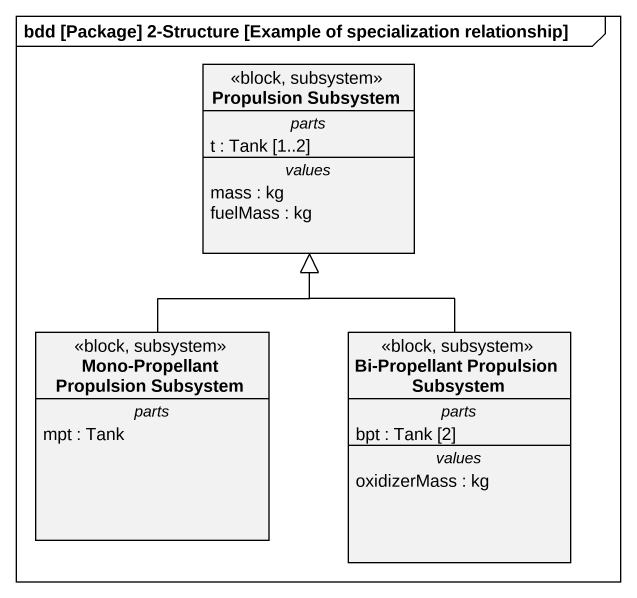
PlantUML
@startuml
mainframe bdd [Package] 2-Structure [Example of specialization relationship]
hide circle
hide empty members
class "Propulsion Subsystem" as Propulsion_Subsystem <<block, subsystem>> {
  -- parts --
  t : Tank [1..2]
  -- values --
  mass : kg
  fuelMass : kg
}
class "Mono-Propellant Propulsion Subsystem" as Mono_Propellant_Propulsion <<block, subsystem>> {
  -- parts --
  mpt : Tank
}
class "Bi-Propellant Propulsion Subsystem" as Bi_Propellant_Propulsion <<block, subsystem>> {
  -- parts --
  bpt : Tank [2]
  -- values --
  oxidizerMass : kg
}
Mono_Propellant_Propulsion -up-|> Propulsion_Subsystem
Bi_Propellant_Propulsion -up-|> Propulsion_Subsystem
@enduml
